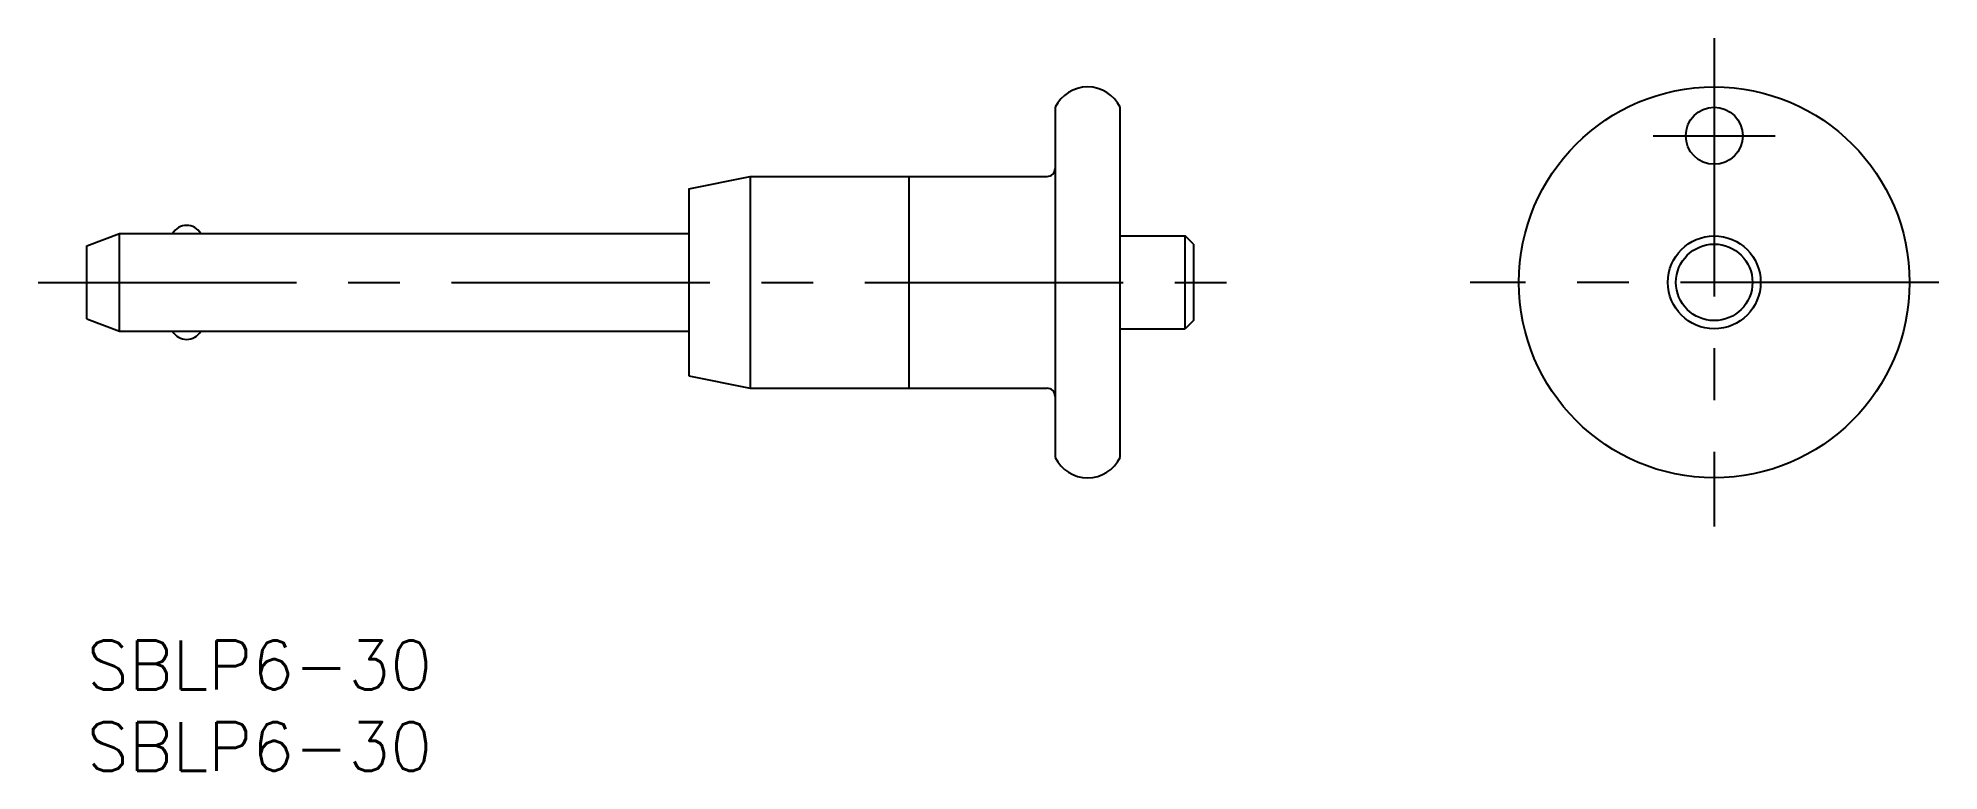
# Model space of a CAD drawing. Extents: x -3 to 114, y -8 to 37.
import ezdxf

# ---------------------------------------------------------------- set-up
doc = ezdxf.new("R2010")
doc.units = 0
doc.header["$LTSCALE"] = 0.5
doc.linetypes.add('CENTER', pattern=[50.8, 31.75, -6.35, 6.35, -6.35])
for name, color, linetype in [('MSM_CENTER', 1, 'CENTER'), ('MSM_CONTINUOUS', 7, 'CONTINUOUS'), ('MSM_PART_NUMBER', 7, 'CONTINUOUS')]:
    doc.layers.add(name, color=color, linetype=linetype)
doc.styles.get("Standard").update_dxf_attribs({"font": 'txt.shx', "height": 3, "bigfont": 'bigfont.shx'})

# ---------------------------------------------------------------- blocks, each defined once
blk = doc.blocks.new('*U10')
at = {"layer": 'MSM_PART_NUMBER'}
blk.add_text('SBLP6-30', height=3, dxfattribs=at).set_placement((0, -3))
blk = doc.blocks.new('*U11')
at = {"layer": 'MSM_PART_NUMBER'}
blk.add_text('SBLP6-30', height=3, dxfattribs=at).set_placement((0, -8))

msp = doc.modelspace()

# ---------------------------------------------------------------- linework, layer by layer
at = {"layer": 'MSM_CENTER'}
for p, q in [((100, 37), (100, 7)), ((96.25, 31), (103.75, 31)), ((-3, 22), (71, 22)), ((113.810105, 22), (85, 22))]:
    msp.add_line(p, q, dxfattribs=at)
at = {"layer": 'MSM_CONTINUOUS'}
for p, q in [((59.5, 32.75), (59.5, 11.25)), ((63.5, 11.25), (63.5, 32.75)), ((37, 27.75), (40.75, 28.5)), ((40.75, 28.5), (59, 28.5)), ((40.75, 28.5), (40.75, 15.5)), ((50.5, 28.5), (50.5, 15.5)), ((37, 27.75), (37, 16.25)), ((0, 24.25), (2, 25)), ((2, 25), (37, 25)), ((2, 19), (2, 25)), ((63.5, 24.85), (67.5, 24.85)), ((68, 24.35), (67.5, 24.85)), ((67.5, 19.15), (67.5, 24.85)), ((0, 19.75), (0, 24.25)), ((68, 24.35), (68, 19.65)), ((0, 19.75), (2, 19)), ((2, 19), (37, 19)), ((63.5, 19.15), (67.5, 19.15)), ((68, 19.65), (67.5, 19.15)), ((37, 16.25), (40.75, 15.5)), ((40.75, 15.5), (59, 15.5))]:
    msp.add_line(p, q, dxfattribs=at)
for centre, radius in [((100, 22), 12), ((100, 31), 1.75), ((100, 22), 2.85), ((100, 22), 2.35)]:
    msp.add_circle(centre, radius, dxfattribs=at)
for centre, radius, start, end in [((61.5, 31.775), 2.225, 25.989234, 154.010766), ((59, 29), 0.5, 270, 0), ((6.133975, 24.5), 1, 30, 150), ((6.133975, 19.5), 1, 210, 330), ((59, 15), 0.5, 0, 90), ((61.5, 12.225), 2.225, 205.989234, 334.010766)]:
    msp.add_arc(centre, radius, start, end, dxfattribs=at)

# ---------------------------------------------------------------- block references
for name in ['*U10', '*U11']:
    msp.add_blockref(name, (0, 0), dxfattribs=at)

doc.saveas('drawing.dxf')
